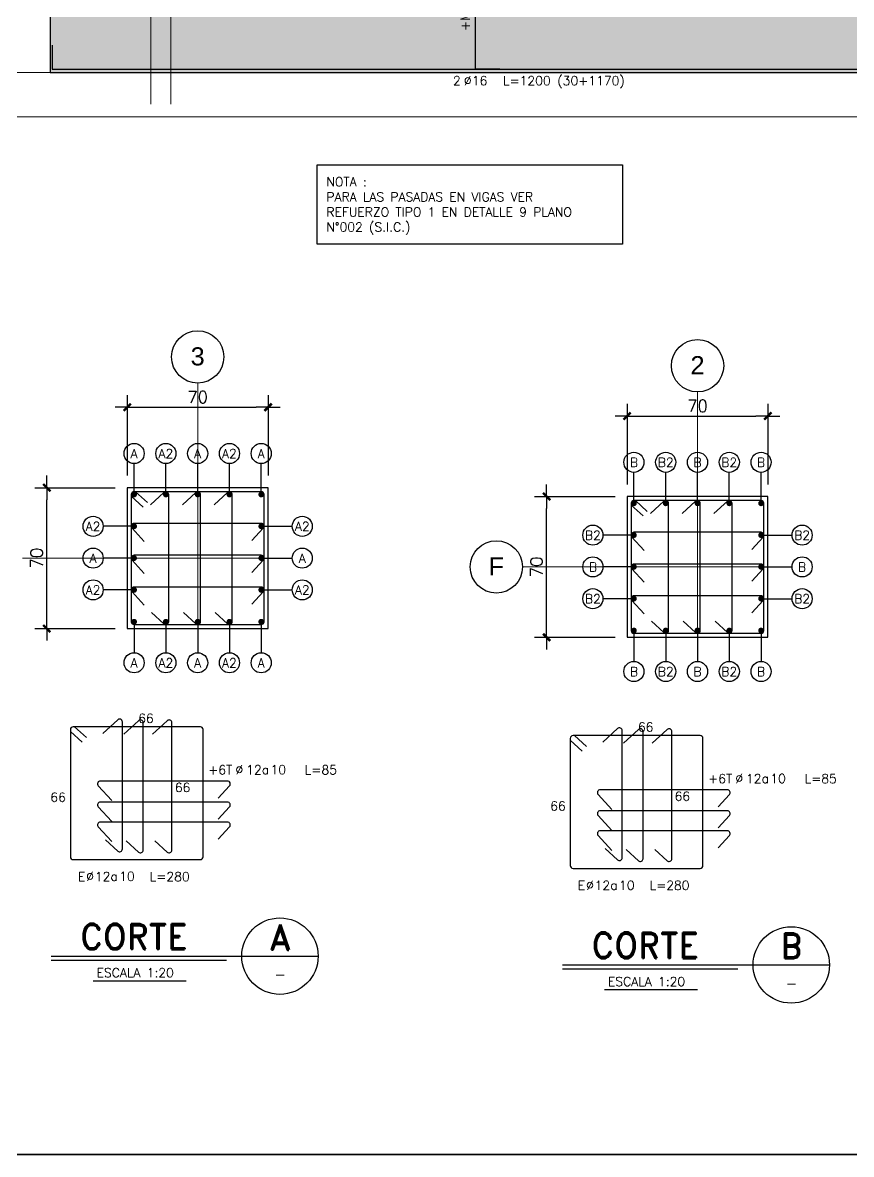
# Model space of a CAD drawing. Extents: x -58 to 5689, y 66 to 4123.
# Drawn here: x 751 to 1781, y 68 to 1474 of the extents above; entities that cross this region are included whole.
import ezdxf
from ezdxf.enums import TextEntityAlignment as Align
from ezdxf.xclip import XClip

# ---------------------------------------------------------------- set-up
doc = ezdxf.new("R2010")
doc.units = 0
doc.header["$LTSCALE"] = 30
doc.header["$MEASUREMENT"] = 0
doc.header["$XCLIPFRAME"] = 0
doc.linetypes.add("EJEF-F'$0$RLE-PROYECCION", pattern=[0.71438, 0.47625, -0.23813])
doc.layers.get('0').update_dxf_attribs({"linetype": 'CONTINUOUS'})
for name, color, linetype in [("EJEF-F'$0$FE", 7, 'CONTINUOUS'), ("EJEF-F'$0$RL-CORTES", 5, 'CONTINUOUS'), ("EJEF-F'$0$RLA-CORTES", 5, 'CONTINUOUS'), ("EJEF-F'$0$RLA-FE", 7, 'CONTINUOUS'), ("EJEF-F'$0$RLA-TEXTOS-FE", 9, 'CONTINUOUS'), ('RLA-FORMATO', 7, 'CONTINUOUS')]:
    doc.layers.add(name, color=color, linetype=linetype)
doc.layers.add("EJEF-F'$0$RLA-ACHURADO", color=30, linetype="EJEF-F'$0$RLE-PROYECCION", lineweight=15, transparency=0.7)
for name, color, linetype, lineweight in [("EJEF-F'$0$RLA-CONTORNO", 30, 'CONTINUOUS', 25), ("EJEF-F'$0$RLA-EJE", 3, 'CONTINUOUS', 25), ("EJEF-F'$0$RLA-EJES", 1, 'CONTINUOUS', 9), ("EJEF-F'$0$RLA-NIVEL-1", 1, 'CONTINUOUS', 9)]:
    doc.layers.add(name, color=color, linetype=linetype, lineweight=lineweight)
doc.styles.add("EJEF-F'$0$Arial_1", font='arial.ttf', dxfattribs={"height": 22.5})
doc.styles.add("EJEF-F'$0$RomanS", font='romans.shx', dxfattribs={"height": 11.25})
doc.styles.add("EJEF-F'$0$SIETE50", font='ROMAND.SHX', dxfattribs={"height": 31.5})
doc.dimstyles.new("EJEF-F'$0$ING20", dxfattribs={"dimscale": 50, "dimtxt": 0.27, "dimasz": 0.3, "dimexe": 0.2, "dimexo": 1, "dimgap": 0.1, "dimtad": 1, "dimlfac": 0.4, "dimzin": 12, "dimdsep": 46, "dimtxsty": "EJEF-F'$0$RomanS", "dimblk1": "EJEF-F'$0$TICK1", "dimblk2": "EJEF-F'$0$TICK1", "dimsah": 1, "dimcen": 0.09, "dimse1": 1, "dimse2": 1, "dimclrd": 2, "dimclre": 4, "dimclrt": 3, "dimadec": 0, "dimazin": 0, "dimtfac": 1, "dimtix": 1, "dimtmove": 2, "dimatfit": 3, "dimldrblk": "EJEF-F'$0$TICK1", "dimfxl": 1, "dimtolj": 1, "dimtzin": 12, "dimarcsym": 0})

# ---------------------------------------------------------------- blocks, each defined once
blk = doc.blocks.new("EJEF-F'$0$TICK1")
at = {"color": 2}
for points in [[(0, 0), (-1, 0)], [(0, 0), (1, 0)]]:
    blk.add_lwpolyline(points, dxfattribs=at)
at = {"color": 2, "const_width": 0.2}
blk.add_lwpolyline([(-0.3, -0.3), (0.3, 0.3)], dxfattribs=at)
blk = doc.blocks.new('*D55')
at = {"layer": "EJEF-F'$0$RLA-CORTES", "color": 2, "lineweight": -2, "transparency": 16777216}
blk.add_line((-100, 15), (-100, 160), dxfattribs=at)
at = {"layer": "EJEF-F'$0$RLA-CORTES", "color": 2, "lineweight": -2, "transparency": 16777216, "xscale": 15, "yscale": 15, "zscale": 15}
for p, rotation in [((-100, 175), 90), ((-100, 0), 270)]:
    blk.add_blockref("EJEF-F'$0$TICK1", p, dxfattribs=dict(at, rotation=rotation))
at = {"layer": "EJEF-F'$0$RLA-CORTES", "color": 3, "transparency": 16777216, "insert": (-112.6, 87.5), "char_height": 15, "attachment_point": 5, "rotation": 90, "style": "EJEF-F'$0$RomanS"}
blk.add_mtext('\\A1;70', dxfattribs=at)
blk = doc.blocks.new('*D56')
at = {"layer": "EJEF-F'$0$RLA-CORTES", "color": 2, "lineweight": -2, "transparency": 16777216}
blk.add_line((15, 275), (160, 275), dxfattribs=at)
at = {"layer": "EJEF-F'$0$RLA-CORTES", "color": 2, "lineweight": -2, "transparency": 16777216, "xscale": 15, "yscale": 15, "zscale": 15, "rotation": 180}
blk.add_blockref("EJEF-F'$0$TICK1", (0, 275), dxfattribs=at)
at = {"layer": "EJEF-F'$0$RLA-CORTES", "color": 2, "lineweight": -2, "transparency": 16777216, "xscale": 15, "yscale": 15, "zscale": 15}
blk.add_blockref("EJEF-F'$0$TICK1", (175, 275), dxfattribs=at)
at = {"layer": "EJEF-F'$0$RLA-CORTES", "color": 3, "transparency": 16777216, "insert": (87.5, 287.6), "char_height": 15, "attachment_point": 5, "style": "EJEF-F'$0$RomanS"}
blk.add_mtext('\\A1;70', dxfattribs=at)
blk = doc.blocks.new("EJEF-F'$0$TITULO_CORTE")
at = {"layer": "EJEF-F'$0$RLA-CORTES", "color": 6}
for p, q in [((-45.8, -250), (286.2, -250)), ((-45.8, -255), (172.2, -255))]:
    blk.add_line(p, q, dxfattribs=at)
at = {"layer": "EJEF-F'$0$RLA-CORTES", "color": 3}
blk.add_line((6.6, -280.5), (122.1, -280.5), dxfattribs=at)
blk.add_circle((238.7, -250), 47.5, dxfattribs=at)
at = {"layer": "EJEF-F'$0$RLA-CORTES", "color": 6, "style": "EJEF-F'$0$SIETE50"}
blk.add_text('CORTE', height=31.5, dxfattribs=at).set_placement((-9.6, -241.4))
at = {"layer": "EJEF-F'$0$RLA-CORTES", "color": 6, "style": "EJEF-F'$0$SIETE50", "flags": 12}
blk.add_attdef('CORTE', text='', height=31.5, dxfattribs=at).set_placement((238.8, -226.4), align=Align.MIDDLE_CENTER)
at = {"layer": "EJEF-F'$0$RLA-CORTES", "color": 3, "style": "EJEF-F'$0$RomanS", "flags": 12}
blk.add_attdef('ESCALA', (10.9, -276.3), '', height=11.2, dxfattribs=at)
blk.add_attdef('PLANO', text='', height=13, dxfattribs=at).set_placement((238.9, -272.8), align=Align.MIDDLE)
blk = doc.blocks.new('*U58')
at = {"color": 2}
for p, q in [((10.3, 170), (25.1, 156.5)), ((5, 164.3), (19.8, 150.8))]:
    blk.add_line(p, q, dxfattribs=at)
at = {"layer": "EJEF-F'$0$RLA-CORTES", "color": 2}
for p, q in [((166.5, 170), (8.5, 170)), ((5, 166.5), (5, 8.5)), ((170, 8.5), (170, 166.5)), ((8.5, 5), (166.5, 5))]:
    blk.add_line(p, q, dxfattribs=at)
for centre, start, end in [((8.5, 166.5), 90, 180), ((166.5, 166.5), 0, 90), ((8.5, 8.5), 180, 270), ((166.5, 8.5), 270, 0)]:
    blk.add_arc(centre, 3.5, start, end, dxfattribs=at)
blk = doc.blocks.new('*U59')
at = {"layer": "EJEF-F'$0$RL-CORTES", "color": 1}
blk.add_lwpolyline([(0, 0), (0, 19.2), (0, 38.5)], dxfattribs=at)
at = {"layer": "EJEF-F'$0$RL-CORTES", "color": 2, "const_width": 3.5}
blk.add_lwpolyline([(-1.8, 0, 1), (1.8, 0, 1)], format="xyb", close=True, dxfattribs=at)
at = {"layer": "EJEF-F'$0$RL-CORTES", "color": 2}
blk.add_circle((0, 51), 12.5, dxfattribs=at)
at = {"layer": "EJEF-F'$0$RL-CORTES", "color": 9, "style": "EJEF-F'$0$RomanS", "flags": 12}
blk.add_attdef('LIN_FE', text='', height=11.2, rotation=180, dxfattribs=at).set_placement((0, 56.8), align=Align.CENTER)
blk = doc.blocks.new("EJEF-F'$0$L")
at = {"layer": "EJEF-F'$0$RL-CORTES", "color": 1}
blk.add_lwpolyline([(0, 0), (0, 19.2), (0, 38.5)], dxfattribs=at)
at = {"layer": "EJEF-F'$0$RL-CORTES", "color": 2, "const_width": 3.5}
blk.add_lwpolyline([(-1.8, 0, 1), (1.8, 0, 1)], format="xyb", close=True, dxfattribs=at)
at = {"layer": "EJEF-F'$0$RL-CORTES", "color": 2}
blk.add_circle((0, 51), 12.5, dxfattribs=at)
at = {"layer": "EJEF-F'$0$RL-CORTES", "color": 9, "style": "EJEF-F'$0$RomanS", "flags": 12}
blk.add_attdef('LIN_FE', text='', height=11.2, dxfattribs=at).set_placement((0, 45.2), align=Align.CENTER)
blk = doc.blocks.new('*U60')
at = {"layer": "EJEF-F'$0$RL-CORTES", "color": 1}
blk.add_lwpolyline([(0, 0), (0, 19.2), (0, 38.5)], dxfattribs=at)
at = {"layer": "EJEF-F'$0$RL-CORTES", "color": 2, "const_width": 3.5}
blk.add_lwpolyline([(-1.8, 0, 1), (1.8, 0, 1)], format="xyb", close=True, dxfattribs=at)
at = {"layer": "EJEF-F'$0$RL-CORTES", "color": 2}
blk.add_circle((0, 51), 12.5, dxfattribs=at)
at = {"layer": "EJEF-F'$0$RL-CORTES", "color": 9, "style": "EJEF-F'$0$RomanS", "flags": 12}
blk.add_attdef('LIN_FE', text='', height=11.2, rotation=90, dxfattribs=at).set_placement((5.8, 51), align=Align.CENTER)
blk = doc.blocks.new('*U61')
at = {"layer": "EJEF-F'$0$RL-CORTES", "color": 1}
blk.add_lwpolyline([(0, 0), (0, 19.2), (0, 38.5)], dxfattribs=at)
at = {"layer": "EJEF-F'$0$RL-CORTES", "color": 2, "const_width": 3.5}
blk.add_lwpolyline([(-1.8, 0, 1), (1.8, 0, 1)], format="xyb", close=True, dxfattribs=at)
at = {"layer": "EJEF-F'$0$RL-CORTES", "color": 2}
blk.add_circle((0, 51), 12.5, dxfattribs=at)
at = {"layer": "EJEF-F'$0$RL-CORTES", "color": 9, "style": "EJEF-F'$0$RomanS", "flags": 12}
blk.add_attdef('LIN_FE', text='', height=11.2, rotation=270, dxfattribs=at).set_placement((-5.8, 51), align=Align.CENTER)
blk = doc.blocks.new('*U63')
at = {"layer": "EJEF-F'$0$RLA-CORTES", "color": 2}
for p, q in [((-2.4, 160.6), (-19, 145.4)), ((3.5, 0), (3.5, 158)), ((-17.7, 11.5), (-2.4, -2.6))]:
    blk.add_line(p, q, dxfattribs=at)
for centre, start, end in [((0, 158), 0, 132.4703), ((0, 0), 227.5297, 0)]:
    blk.add_arc(centre, 3.5, start, end, dxfattribs=at)
blk = doc.blocks.new('*U65')
at = {"layer": "EJEF-F'$0$RLA-CORTES", "color": 2}
for p, q in [((0, 3.5), (-158, 3.5)), ((-160.6, -2.4), (-145.4, -19)), ((-11.5, -17.7), (2.6, -2.4))]:
    blk.add_line(p, q, dxfattribs=at)
for centre, start, end in [((-158, 0), 90, 222.4703), ((0, 0), 317.5297, 90)]:
    blk.add_arc(centre, 3.5, start, end, dxfattribs=at)
blk = doc.blocks.new('*U57')
for p, q in [((5, 29.3), (19.8, 15.8)), ((10.3, 35), (25.1, 21.5))]:
    blk.add_line(p, q)
at = {"layer": "EJEF-F'$0$RLA-CORTES", "color": 0}
for p, q in [((5, 31.5), (5, -126.5)), ((166.5, 35), (8.5, 35)), ((170, -126.5), (170, 31.5)), ((8.5, -130), (166.5, -130))]:
    blk.add_line(p, q, dxfattribs=at)
for centre, start, end in [((8.5, 31.5), 90, 180), ((166.5, 31.5), 0, 90), ((8.5, -126.5), 180, 270), ((166.5, -126.5), 270, 0)]:
    blk.add_arc(centre, 3.5, start, end, dxfattribs=at)
at = {"layer": "EJEF-F'$0$RLA-FE", "color": 3, "style": "EJEF-F'$0$RomanS"}
for tag, flags, p in [('PARCIAL1', 8, (98.8, 40)), ('DIAM', 12, (45, -156.8))]:
    blk.add_attdef(tag, text='', height=11.2, dxfattribs=dict(at, flags=flags)).set_placement(p, align=Align.CENTER)
at = {"layer": "EJEF-F'$0$RLA-FE", "color": 3, "style": "EJEF-F'$0$RomanS", "flags": 8}
for tag, p in [('PARCIAL2', (-0.6, -58.1)), ('ESTRIBO', (23.5, -156.8))]:
    blk.add_attdef(tag, text='', height=11.2, dxfattribs=at).set_placement(p, align=Align.RIGHT)
at = {"layer": "EJEF-F'$0$RLA-FE", "color": 3, "style": "EJEF-F'$0$RomanS"}
for tag, p, flags in [('PHI', (24.7, -156.5), 12), ('A', (54.8, -156.5), 12), ('ESP', (65.7, -156.5), 12), ('TEXTO_FE1', (103.6, -156.8), 8), ('TIPO', (99.4, -210.2), 13), ('CORTE', (85.6, -229.2), 13), ('NUM', (93.5, -248.9), 13)]:
    blk.add_attdef(tag, p, '', height=11.2, dxfattribs=dict(at, flags=flags))
blk = doc.blocks.new('*U62')
at = {"layer": "EJEF-F'$0$RLA-CORTES", "color": 0}
for p, q in [((-2.4, 25.2), (-20.8, 8.3)), ((3.5, -135.4), (3.5, 22.6)), ((-17.7, -123.9), (-2.4, -138))]:
    blk.add_line(p, q, dxfattribs=at)
for centre, start, end in [((0, 22.6), 0, 132.4703), ((0, -135.4), 227.5297, 0)]:
    blk.add_arc(centre, 3.5, start, end, dxfattribs=at)
at = {"layer": "EJEF-F'$0$RLA-CORTES", "color": 3, "style": "EJEF-F'$0$RomanS", "flags": 12}
blk.add_attdef('ALT', text='', height=11.2, dxfattribs=at).set_placement((226.2, -215), align=Align.CENTER)
at = {"layer": "EJEF-F'$0$RLA-FE", "color": 3, "style": "EJEF-F'$0$RomanS", "flags": 8}
blk.add_attdef('TRABA', text='', height=11.2, dxfattribs=at).set_placement((78.5, -41.5), align=Align.RIGHT)
at = {"layer": "EJEF-F'$0$RLA-FE", "color": 3, "style": "EJEF-F'$0$RomanS"}
for tag, p, flags in [('PHI', (82.4, -41.3), 12), ('A', (115.1, -41.3), 12), ('ESP', (126, -41.3), 12), ('TEXTO_FE1', (168.6, -41.5), 8), ('PARCIAL1', (7, -63.4), 8), ('TIPO', (209.9, -160.3), 13), ('CORTE', (196, -179.2), 13), ('NUM', (205.3, -198), 13)]:
    blk.add_attdef(tag, p, '', height=11.2, dxfattribs=dict(at, flags=flags))
at = {"layer": "EJEF-F'$0$RLA-FE", "color": 3, "style": "EJEF-F'$0$RomanS", "flags": 12}
blk.add_attdef('DIAM', text='', height=11.2, dxfattribs=at).set_placement((105.3, -41.5), align=Align.CENTER)
blk = doc.blocks.new('*U64')
at = {"layer": "EJEF-F'$0$RLA-CORTES", "color": 0}
for p, q in [((79, -52.9), (-79, -52.9)), ((-81.6, -58.8), (-64.7, -77.2)), ((67.5, -74.1), (81.6, -58.8))]:
    blk.add_line(p, q, dxfattribs=at)
for centre, start, end in [((-79, -56.4), 90, 222.4703), ((79, -56.4), 317.5297, 90)]:
    blk.add_arc(centre, 3.5, start, end, dxfattribs=at)
at = {"layer": "EJEF-F'$0$RLA-CORTES", "color": 3, "style": "EJEF-F'$0$RomanS", "flags": 12}
blk.add_attdef('ALT', text='', height=11.2, dxfattribs=at).set_placement((226.2, -215), align=Align.CENTER)
at = {"layer": "EJEF-F'$0$RLA-FE", "color": 3, "style": "EJEF-F'$0$RomanS", "flags": 13}
for tag, p in [('TIPO', (209.9, -160.3)), ('CORTE', (196, -179.2)), ('NUM', (205.3, -198))]:
    blk.add_attdef(tag, p, '', height=11.2, dxfattribs=at)
blk = doc.blocks.new('*U93')
at = {"layer": "EJEF-F'$0$RLA-CORTES", "color": 0}
for p, q in [((-2.4, 25.2), (-20.8, 8.3)), ((3.5, -135.4), (3.5, 22.6)), ((-17.7, -123.9), (-2.4, -138))]:
    blk.add_line(p, q, dxfattribs=at)
for centre, start, end in [((0, 22.6), 0, 132.4703), ((0, -135.4), 227.5297, 0)]:
    blk.add_arc(centre, 3.5, start, end, dxfattribs=at)
at = {"layer": "EJEF-F'$0$RLA-CORTES", "color": 3, "style": "EJEF-F'$0$RomanS", "flags": 12}
blk.add_attdef('ALT', text='', height=11.2, dxfattribs=at).set_placement((226.2, -215), align=Align.CENTER)
at = {"layer": "EJEF-F'$0$RLA-FE", "color": 3, "style": "EJEF-F'$0$RomanS", "flags": 13}
for tag, p in [('TIPO', (209.9, -160.3)), ('CORTE', (196, -179.2)), ('NUM', (205.3, -198))]:
    blk.add_attdef(tag, p, '', height=11.2, dxfattribs=at)
blk = doc.blocks.new("EJEF-F'$0$FLECHA")
at = {"color": 2}
blk.add_lwpolyline([(0, 0, 0, 5, 0), (19.2, 0, 5, 5, 0)], format="xyseb", dxfattribs=at)
blk = doc.blocks.new('*U132')
at = {"layer": "EJEF-F'$0$RLA-FE"}
h = blk.add_hatch(color=256, dxfattribs=at)
edge = h.paths.add_edge_path()
edge.add_arc((119.2, 0), 3, 0, 360)
at = {"layer": "EJEF-F'$0$RLA-FE", "color": 1}
blk.add_line((119.2, -311.2), (119.2, 343.8), dxfattribs=at)
at = {"layer": "EJEF-F'$0$RLA-FE"}
for p, q in [((0, -30), (0, 0)), ((0, 0), (168.2, 0)), ((168.2, 0), (218.2, 0)), ((218.2, 0), (250, 0)), ((250, 0), (250, 0))]:
    blk.add_line(p, q, dxfattribs=at)
blk.add_circle((119.2, 0), 3, dxfattribs=at)
at = {"layer": "EJEF-F'$0$FE", "color": 1, "rotation": 270}
blk.add_blockref("EJEF-F'$0$FLECHA", (119.2, 343.8), dxfattribs=at)
at = {"layer": "EJEF-F'$0$FE", "color": 1, "xscale": -1, "rotation": 270}
blk.add_blockref("EJEF-F'$0$FLECHA", (119.2, -311.2), dxfattribs=at)
at = {"layer": "EJEF-F'$0$RLA-FE", "color": 3, "style": "EJEF-F'$0$RomanS"}
for tag, flags, p in [('TEXTO_FE2', 8, (142.1, 26.5)), ('+SUPLE', 12, (90, 7.3))]:
    blk.add_attdef(tag, text='', height=11.2, dxfattribs=dict(at, flags=flags)).set_placement(p, align=Align.RIGHT)
for tag, p, flags in [('LADO', (154.8, 26.5), 8), ('PHI', (94.1, 7.5), 14), ('A', (124.7, 7.3), 12), ('ESP', (135.6, 7.3), 12), ('MINUS', (160.7, 7.3), 13), ('TEXTO_FE1', (166.8, 7.3), 8), ('MARK', (174, 7.3), 13), ('TIPO', (104.6, -50.7), 13), ('NVECES', (90.7, -69.6), 13), ('NUMFE', (94.6, -89.4), 13), ('CAPA', (102.8, -108.5), 13), ('DESPLAZA', (259, -126.5), 13), ('ESPACIO', (265, -144.9), 13), ('CANT', (278.9, -163.7), 13), ('REC', (283.3, -184.4), 9)]:
    blk.add_attdef(tag, p, '', height=11.2, dxfattribs=dict(at, flags=flags))
at = {"layer": "EJEF-F'$0$RLA-FE", "color": 3, "style": "EJEF-F'$0$RomanS", "flags": 12}
blk.add_attdef('DIAM', text='', height=11.2, dxfattribs=at).set_placement((114.9, 7.3), align=Align.CENTER)
blk = doc.blocks.new('*U133')
at = {"layer": "EJEF-F'$0$RLA-FE"}
h = blk.add_hatch(color=256, dxfattribs=at)
edge = h.paths.add_edge_path()
edge.add_arc((119.2, 0), 3, 0, 360)
at = {"layer": "EJEF-F'$0$RLA-FE", "color": 1}
blk.add_line((119.2, -399.9), (119.2, 420.1), dxfattribs=at)
at = {"layer": "EJEF-F'$0$RLA-FE"}
for p, q in [((0, -30), (0, 0)), ((0, 0), (168.2, 0)), ((168.2, 0), (218.2, 0)), ((218.2, 0), (250, 0)), ((250, 0), (250, 0))]:
    blk.add_line(p, q, dxfattribs=at)
blk.add_circle((119.2, 0), 3, dxfattribs=at)
at = {"layer": "EJEF-F'$0$FE", "color": 1, "rotation": 270}
blk.add_blockref("EJEF-F'$0$FLECHA", (119.2, 420.1), dxfattribs=at)
at = {"layer": "EJEF-F'$0$FE", "color": 1, "xscale": -1, "rotation": 270}
blk.add_blockref("EJEF-F'$0$FLECHA", (119.2, -399.9), dxfattribs=at)
at = {"layer": "EJEF-F'$0$RLA-FE", "color": 3, "style": "EJEF-F'$0$RomanS"}
for tag, flags, p in [('TEXTO_FE2', 8, (142.1, 26.5)), ('+SUPLE', 12, (90, 7.3))]:
    blk.add_attdef(tag, text='', height=11.2, dxfattribs=dict(at, flags=flags)).set_placement(p, align=Align.RIGHT)
for tag, p, flags in [('LADO', (154.8, 26.5), 8), ('PHI', (94.1, 7.5), 14), ('A', (124.7, 7.3), 12), ('ESP', (135.6, 7.3), 12), ('MINUS', (160.7, 7.3), 13), ('TEXTO_FE1', (166.8, 7.3), 8), ('MARK', (174, 7.3), 13), ('TIPO', (104.6, -50.7), 13), ('NVECES', (90.7, -69.6), 13), ('NUMFE', (94.6, -89.4), 13), ('CAPA', (102.8, -108.5), 13), ('DESPLAZA', (259, -126.5), 13), ('ESPACIO', (265, -144.9), 13), ('CANT', (278.9, -163.7), 13), ('REC', (283.3, -184.4), 9)]:
    blk.add_attdef(tag, p, '', height=11.2, dxfattribs=dict(at, flags=flags))
at = {"layer": "EJEF-F'$0$RLA-FE", "color": 3, "style": "EJEF-F'$0$RomanS", "flags": 12}
blk.add_attdef('DIAM', text='', height=11.2, dxfattribs=at).set_placement((114.9, 7.3), align=Align.CENTER)
blk = doc.blocks.new("EJEF-F'$0$Grid - RLE-EJE-192293-EJE F-F_")
at = {"layer": "EJEF-F'$0$RLA-EJE"}
blk.add_circle((369.8, 1495.5), 32.5, dxfattribs=at)
blk = doc.blocks.new('*U198')
at = {"layer": "EJEF-F'$0$RLA-FE"}
for p, q in [((0, 30), (0, 0)), ((0, 0), (1088.2, 0)), ((1088.2, 0), (1138.2, 0)), ((1138.2, 0), (1170, 0)), ((1170, 0), (1170, 0))]:
    blk.add_line(p, q, dxfattribs=at)
at = {"layer": "EJEF-F'$0$RLA-FE", "color": 3, "style": "EJEF-F'$0$RomanS", "flags": 8}
for tag, p in [('F=', (493.4, -19.9)), ('NUM', (507.8, -19.9))]:
    blk.add_attdef(tag, text='', height=11.2, dxfattribs=at).set_placement(p, align=Align.RIGHT)
at = {"layer": "EJEF-F'$0$RLA-FE", "color": 3, "style": "EJEF-F'$0$RomanS"}
for tag, p, flags in [('PHI', (511.7, -19.7), 12), ('DIAM', (521.6, -19.9), 12), ('MINUS', (543.6, -19.9), 13), ('MARK', (557, -19.9), 13), ('TEXTO_FE1', (560.3, -19.9), 8), ('TEXTO_FE2', (627.8, -19.9), 8), ('TIPO', (583.8, -57.9), 13), ('NVECES', (569.9, -76.9), 13), ('NUMFE', (573.9, -96.6), 13), ('CAPA', (582.1, -115.7), 13), ('DESPLAZA', (277.2, -134.2), 13), ('ESPACIO', (283.2, -152.5), 13), ('CANT', (297.1, -171.3), 13)]:
    blk.add_attdef(tag, p, '', height=11.2, dxfattribs=dict(at, flags=flags))
blk = doc.blocks.new('*U54')
at = {"layer": "EJEF-F'$0$RLA-CORTES", "color": 1}
for p, q in [((0, 290), (0, 190)), ((175, 290), (175, 190)), ((-115, 175), (-15, 175)), ((-115, 0), (-15, 0))]:
    blk.add_line(p, q, dxfattribs=at)
at = {"layer": "EJEF-F'$0$RLA-CORTES"}
for p, q in [((175, 175), (0, 175)), ((0, 175), (0, 0)), ((175, 0), (175, 175)), ((0, 0), (175, 0))]:
    blk.add_line(p, q, dxfattribs=at)
dim = blk.add_linear_dim(base=(175, 275), p1=(0, 275), p2=(175, 275), dimstyle="EJEF-F'$0$ING20", dxfattribs=at)
dim.commit()
dim.dimension.update_dxf_attribs({"geometry": '*D56', "text_midpoint": (87.5, 287.569)})
dim = blk.add_linear_dim(base=(-100, 175), p1=(-100, 0), p2=(-100, 175), angle=90, dimstyle="EJEF-F'$0$ING20", dxfattribs=at)
dim.commit()
dim.dimension.update_dxf_attribs({"geometry": '*D55', "text_midpoint": (-112.569, 87.5)})
blk = doc.blocks.new("EJEF-F'")
at = {"layer": "EJEF-F'$0$RLA-ACHURADO"}
h = blk.add_hatch(dxfattribs=at)
h.set_pattern_fill('SAND - DENSE', color=256, style=0, pattern_type=2)
h.set_pattern_definition([(0, (66.859, -1983.472), (20.32, 5.08), [1.676, -13.564, 1.676, -13.564, -81.28]), (0, (66.859, -1983.472), (20.32, 5.08), [-30.48, 1.676, -28.804, 1.676, -13.564, -35.56]), (0, (66.859, -1983.472), (20.32, 5.08), [-76.2, 1.676, -8.484, 1.676, -23.724]), (120, (74.479, -1980.932), (-14.559409, 15.057636), [1.676, -13.564, 1.676, -13.564, -81.28]), (120, (74.479, -1980.932), (-14.559409, 15.057636), [-30.48, 1.676, -28.804, 1.676, -13.564, -35.56]), (120, (74.479, -1980.932), (-14.559409, 15.057636), [-76.2, 1.676, -8.484, 1.676, -23.724]), (240, (77.019, -1970.772), (-5.760591, -20.137636), [1.676, -13.564, 1.676, -13.564, -81.28]), (240, (77.019, -1970.772), (-5.760591, -20.137636), [-30.48, 1.676, -28.804, 1.676, -13.564, -35.56]), (240, (77.019, -1970.772), (-5.760591, -20.137636), [-76.2, 1.676, -8.484, 1.676, -23.724])])
h.paths.add_polyline_path([(-75.25, -957), (560.2, -957), (560.2, -857), (-1354.82, -857), (-1354.82, -957), (-481.41, -957)], flags=0)
at = {"layer": "EJEF-F'$0$RLA-CONTORNO"}
for p, q in [((-1354.82, -857), (-1354.82, -957)), ((-1354.82, -957), (560.2, -957))]:
    blk.add_line(p, q, dxfattribs=at)
at = {"layer": "EJEF-F'$0$RLA-EJES"}
for p, q in [((-1229.82, -996.18), (-1229.82, 1463)), ((-1204.82, -996.18), (-1204.82, 1445.74)), ((2536.66, -201.28), (2536.66, -524.91)), ((3157.86, -212.2), (3157.86, -535.84)), ((2319.16, -418.78), (2645.65, -418.78)), ((2940.36, -429.7), (3266.85, -429.7))]:
    blk.add_line(p, q, dxfattribs=at)
at = {"layer": "EJEF-F'$0$RLA-NIVEL-1"}
for p, q in [((-1326.9, -957), (-1971.72, -957)), ((1247.68, -1012), (-1965.98, -1012))]:
    blk.add_line(p, q, dxfattribs=at)
at = {"layer": "EJEF-F'$0$RLA-TEXTOS-FE"}
blk.add_lwpolyline([(-1022.97, -1071.85), (-643.34, -1071.85), (-643.34, -1170.31), (-1022.97, -1170.31)], close=True, dxfattribs=at)
at = {"layer": "EJEF-F'$0$RLA-CORTES"}
for name, p in [('*U58', (2449.16, -506.28)), ('*U58', (3070.36, -517.2)), ('*U54', (2449.16, -506.28)), ('*U54', (3070.36, -517.2))]:
    blk.add_blockref(name, p, dxfattribs=at)
ref = blk.add_blockref("EJEF-F'$0$TITULO_CORTE", (2400.23, -663.38), dxfattribs=at)
ref.add_attrib('ESCALA', 'ESCALA 1:20', (2411.11, -939.63), dxfattribs={"color": 3, "height": 11.25, "style": "EJEF-F'$0$RomanS"})
ref.add_attrib('CORTE', 'A', dxfattribs={"color": 6, "height": 31.5, "style": "EJEF-F'$0$SIETE50"}).set_placement((2639.03, -889.78), align=Align.MIDDLE_CENTER)
ref.add_attrib('PLANO', '-', dxfattribs={"color": 3, "height": 13, "style": "EJEF-F'$0$RomanS"}).set_placement((2639.1, -936.17), align=Align.MIDDLE)
ref = blk.add_blockref("EJEF-F'$0$TITULO_CORTE", (3035.71, -674.3), dxfattribs=at)
ref.add_attrib('ESCALA', 'ESCALA 1:20', (3046.59, -950.56), dxfattribs={"color": 3, "height": 11.25, "style": "EJEF-F'$0$RomanS"})
ref.add_attrib('CORTE', 'B', dxfattribs={"color": 6, "height": 31.5, "style": "EJEF-F'$0$SIETE50"}).set_placement((3274.5, -900.7), align=Align.MIDDLE_CENTER)
ref.add_attrib('PLANO', '-', dxfattribs={"color": 3, "height": 13, "style": "EJEF-F'$0$RomanS"}).set_placement((3274.57, -947.1), align=Align.MIDDLE)
at = {"layer": "EJEF-F'$0$RLA-EJE"}
for p in [(2166.9, -1664.28), (2788.1, -1675.2), (2538.1, -1925.2)]:
    blk.add_blockref("EJEF-F'$0$Grid - RLE-EJE-192293-EJE F-F_", p, dxfattribs=at)
at = {"layer": "EJEF-F'$0$RLA-FE"}
ref = blk.add_blockref("EJEF-F'$0$L", (2457.66, -339.78), dxfattribs=at)
ref.add_attrib('LIN_FE', 'A', dxfattribs={"layer": "EJEF-F'$0$RL-CORTES", "color": 9, "height": 11.25, "style": "EJEF-F'$0$RomanS"}).set_placement((2457.63, -294.53), align=Align.CENTER)
ref = blk.add_blockref("EJEF-F'$0$L", (2497.16, -339.78), dxfattribs=at)
ref.add_attrib('LIN_FE', 'A2', dxfattribs={"layer": "EJEF-F'$0$RL-CORTES", "color": 9, "height": 11.25, "style": "EJEF-F'$0$RomanS"}).set_placement((2497.13, -294.53), align=Align.CENTER)
ref = blk.add_blockref("EJEF-F'$0$L", (2536.66, -339.78), dxfattribs=at)
ref.add_attrib('LIN_FE', 'A', dxfattribs={"layer": "EJEF-F'$0$RL-CORTES", "color": 9, "height": 11.25, "style": "EJEF-F'$0$RomanS"}).set_placement((2536.63, -294.53), align=Align.CENTER)
ref = blk.add_blockref("EJEF-F'$0$L", (2576.16, -339.78), dxfattribs=at)
ref.add_attrib('LIN_FE', 'A2', dxfattribs={"layer": "EJEF-F'$0$RL-CORTES", "color": 9, "height": 11.25, "style": "EJEF-F'$0$RomanS"}).set_placement((2576.13, -294.53), align=Align.CENTER)
ref = blk.add_blockref("EJEF-F'$0$L", (2615.66, -339.78), dxfattribs=at)
ref.add_attrib('LIN_FE', 'A', dxfattribs={"layer": "EJEF-F'$0$RL-CORTES", "color": 9, "height": 11.25, "style": "EJEF-F'$0$RomanS"}).set_placement((2615.63, -294.53), align=Align.CENTER)
ref = blk.add_blockref("EJEF-F'$0$L", (3078.86, -350.7), dxfattribs=at)
ref.add_attrib('LIN_FE', 'B', dxfattribs={"layer": "EJEF-F'$0$RL-CORTES", "color": 9, "height": 11.25, "style": "EJEF-F'$0$RomanS"}).set_placement((3078.84, -305.46), align=Align.CENTER)
ref = blk.add_blockref("EJEF-F'$0$L", (3118.36, -350.7), dxfattribs=at)
ref.add_attrib('LIN_FE', 'B2', dxfattribs={"layer": "EJEF-F'$0$RL-CORTES", "color": 9, "height": 11.25, "style": "EJEF-F'$0$RomanS"}).set_placement((3118.34, -305.46), align=Align.CENTER)
ref = blk.add_blockref("EJEF-F'$0$L", (3157.86, -350.7), dxfattribs=at)
ref.add_attrib('LIN_FE', 'B', dxfattribs={"layer": "EJEF-F'$0$RL-CORTES", "color": 9, "height": 11.25, "style": "EJEF-F'$0$RomanS"}).set_placement((3157.84, -305.46), align=Align.CENTER)
ref = blk.add_blockref("EJEF-F'$0$L", (3197.36, -350.7), dxfattribs=at)
ref.add_attrib('LIN_FE', 'B2', dxfattribs={"layer": "EJEF-F'$0$RL-CORTES", "color": 9, "height": 11.25, "style": "EJEF-F'$0$RomanS"}).set_placement((3197.34, -305.46), align=Align.CENTER)
ref = blk.add_blockref("EJEF-F'$0$L", (3236.86, -350.7), dxfattribs=at)
ref.add_attrib('LIN_FE', 'B', dxfattribs={"layer": "EJEF-F'$0$RL-CORTES", "color": 9, "height": 11.25, "style": "EJEF-F'$0$RomanS"}).set_placement((3236.84, -305.46), align=Align.CENTER)
for name, p in [('*U65', (2615.66, -379.28)), ('*U65', (3236.86, -390.2)), ('*U65', (2615.66, -418.78)), ('*U65', (3236.86, -429.7)), ('*U65', (2615.66, -458.28)), ('*U65', (3236.86, -469.2)), ('*U63', (2497.16, -497.78)), ('*U63', (2536.66, -497.78)), ('*U63', (2576.16, -497.78)), ('*U63', (3118.36, -508.7)), ('*U63', (3157.86, -508.7)), ('*U63', (3197.36, -508.7)), ('*U93', (2439.66, -644.82)), ('*U93', (2465.56, -646)), ('*U64', (2494.71, -642.85)), ('*U64', (3115.92, -653.77)), ('*U64', (2494.71, -668.98)), ('*U93', (3060.86, -655.74)), ('*U93', (3086.76, -656.93)), ('*U64', (3115.92, -679.91)), ('*U64', (2494.71, -693.89)), ('*U64', (3115.92, -704.81))]:
    blk.add_blockref(name, p, dxfattribs=at)
ref = blk.add_blockref('*U62', (2501.22, -646), dxfattribs=at)
ref.add_attrib('DIAM', '12', dxfattribs={"color": 3, "height": 11.25, "style": "EJEF-F'$0$RomanS"}).set_placement((2606.56, -687.52), align=Align.CENTER)
ref.add_attrib('TRABA', '+6T', dxfattribs={"color": 3, "height": 11.25, "style": "EJEF-F'$0$RomanS"}).set_placement((2579.74, -687.52), align=Align.RIGHT)
ref.add_attrib('TEXTO_FE1', 'L=85', (2669.77, -687.52), dxfattribs={"color": 3, "height": 11.25, "style": "EJEF-F'$0$RomanS"})
ref.add_attrib('PHI', '%%C', (2583.64, -687.31), dxfattribs={"color": 3, "height": 11.25, "style": "EJEF-F'$0$RomanS"})
ref.add_attrib('A', 'a', (2616.35, -687.31), dxfattribs={"color": 3, "height": 11.25, "style": "EJEF-F'$0$RomanS"})
ref.add_attrib('ESP', '10', (2627.2, -687.31), dxfattribs={"color": 3, "height": 11.25, "style": "EJEF-F'$0$RomanS"})
ref.add_attrib('PARCIAL1', '66', (2508.24, -709.37), dxfattribs={"color": 3, "height": 11.25, "style": "EJEF-F'$0$RomanS"})
ref = blk.add_blockref('*U62', (3122.42, -656.93), dxfattribs=at)
ref.add_attrib('DIAM', '12', dxfattribs={"color": 3, "height": 11.25, "style": "EJEF-F'$0$RomanS"}).set_placement((3227.76, -698.45), align=Align.CENTER)
ref.add_attrib('TRABA', '+6T', dxfattribs={"color": 3, "height": 11.25, "style": "EJEF-F'$0$RomanS"}).set_placement((3200.95, -698.45), align=Align.RIGHT)
ref.add_attrib('TEXTO_FE1', 'L=85', (3290.98, -698.45), dxfattribs={"color": 3, "height": 11.25, "style": "EJEF-F'$0$RomanS"})
ref.add_attrib('PHI', '%%C', (3204.84, -698.24), dxfattribs={"color": 3, "height": 11.25, "style": "EJEF-F'$0$RomanS"})
ref.add_attrib('A', 'a', (3237.55, -698.24), dxfattribs={"color": 3, "height": 11.25, "style": "EJEF-F'$0$RomanS"})
ref.add_attrib('ESP', '10', (3248.41, -698.24), dxfattribs={"color": 3, "height": 11.25, "style": "EJEF-F'$0$RomanS"})
ref.add_attrib('PARCIAL1', '66', (3129.44, -720.3), dxfattribs={"color": 3, "height": 11.25, "style": "EJEF-F'$0$RomanS"})
ref = blk.add_blockref('*U57', (2373.48, -663.38), dxfattribs=at)
ref.add_attrib('DIAM', '12', dxfattribs={"color": 3, "height": 11.25, "style": "EJEF-F'$0$RomanS"}).set_placement((2418.5, -820.14), align=Align.CENTER)
ref.add_attrib('ESTRIBO', 'E', dxfattribs={"color": 3, "height": 11.25, "style": "EJEF-F'$0$RomanS"}).set_placement((2397.01, -820.14), align=Align.RIGHT)
ref.add_attrib('TEXTO_FE1', 'L=280', (2477.07, -820.14), dxfattribs={"color": 3, "height": 11.25, "style": "EJEF-F'$0$RomanS"})
ref.add_attrib('PHI', '%%C', (2398.2, -819.92), dxfattribs={"color": 3, "height": 11.25, "style": "EJEF-F'$0$RomanS"})
ref.add_attrib('A', 'a', (2428.29, -819.92), dxfattribs={"color": 3, "height": 11.25, "style": "EJEF-F'$0$RomanS"})
ref.add_attrib('ESP', '10', (2439.14, -819.92), dxfattribs={"color": 3, "height": 11.25, "style": "EJEF-F'$0$RomanS"})
ref.add_attrib('PARCIAL1', '66', dxfattribs={"color": 3, "height": 11.25, "style": "EJEF-F'$0$RomanS"}).set_placement((2472.31, -623.39), align=Align.CENTER)
ref.add_attrib('PARCIAL2', '66', dxfattribs={"color": 3, "height": 11.25, "style": "EJEF-F'$0$RomanS"}).set_placement((2372.87, -721.52), align=Align.RIGHT)
ref = blk.add_blockref('*U57', (2994.69, -674.3), dxfattribs=at)
ref.add_attrib('DIAM', '12', dxfattribs={"color": 3, "height": 11.25, "style": "EJEF-F'$0$RomanS"}).set_placement((3039.7, -831.06), align=Align.CENTER)
ref.add_attrib('ESTRIBO', 'E', dxfattribs={"color": 3, "height": 11.25, "style": "EJEF-F'$0$RomanS"}).set_placement((3018.21, -831.06), align=Align.RIGHT)
ref.add_attrib('TEXTO_FE1', 'L=280', (3098.28, -831.06), dxfattribs={"color": 3, "height": 11.25, "style": "EJEF-F'$0$RomanS"})
ref.add_attrib('PHI', '%%C', (3019.4, -830.85), dxfattribs={"color": 3, "height": 11.25, "style": "EJEF-F'$0$RomanS"})
ref.add_attrib('A', 'a', (3049.49, -830.85), dxfattribs={"color": 3, "height": 11.25, "style": "EJEF-F'$0$RomanS"})
ref.add_attrib('ESP', '10', (3060.35, -830.85), dxfattribs={"color": 3, "height": 11.25, "style": "EJEF-F'$0$RomanS"})
ref.add_attrib('PARCIAL1', '66', dxfattribs={"color": 3, "height": 11.25, "style": "EJEF-F'$0$RomanS"}).set_placement((3093.51, -634.32), align=Align.CENTER)
ref.add_attrib('PARCIAL2', '66', dxfattribs={"color": 3, "height": 11.25, "style": "EJEF-F'$0$RomanS"}).set_placement((2994.08, -732.44), align=Align.RIGHT)
ref = blk.add_blockref('*U61', (2457.66, -379.28), dxfattribs=dict(at, rotation=90))
ref.add_attrib('LIN_FE', 'A2', dxfattribs={"layer": "EJEF-F'$0$RL-CORTES", "color": 9, "height": 11.25, "style": "EJEF-F'$0$RomanS"}).set_placement((2406.63, -385.03), align=Align.CENTER)
ref = blk.add_blockref('*U61', (3078.86, -390.2), dxfattribs=dict(at, rotation=90))
ref.add_attrib('LIN_FE', 'B2', dxfattribs={"layer": "EJEF-F'$0$RL-CORTES", "color": 9, "height": 11.25, "style": "EJEF-F'$0$RomanS"}).set_placement((3027.84, -395.96), align=Align.CENTER)
ref = blk.add_blockref('*U61', (2457.66, -418.78), dxfattribs=dict(at, rotation=90))
ref.add_attrib('LIN_FE', 'A', dxfattribs={"layer": "EJEF-F'$0$RL-CORTES", "color": 9, "height": 11.25, "style": "EJEF-F'$0$RomanS"}).set_placement((2406.63, -424.53), align=Align.CENTER)
ref = blk.add_blockref('*U61', (3078.86, -429.7), dxfattribs=dict(at, rotation=90))
ref.add_attrib('LIN_FE', 'B', dxfattribs={"layer": "EJEF-F'$0$RL-CORTES", "color": 9, "height": 11.25, "style": "EJEF-F'$0$RomanS"}).set_placement((3027.84, -435.46), align=Align.CENTER)
ref = blk.add_blockref('*U61', (2457.66, -458.28), dxfattribs=dict(at, rotation=90))
ref.add_attrib('LIN_FE', 'A2', dxfattribs={"layer": "EJEF-F'$0$RL-CORTES", "color": 9, "height": 11.25, "style": "EJEF-F'$0$RomanS"}).set_placement((2406.63, -464.03), align=Align.CENTER)
ref = blk.add_blockref('*U61', (3078.86, -469.2), dxfattribs=dict(at, rotation=90))
ref.add_attrib('LIN_FE', 'B2', dxfattribs={"layer": "EJEF-F'$0$RL-CORTES", "color": 9, "height": 11.25, "style": "EJEF-F'$0$RomanS"}).set_placement((3027.84, -474.96), align=Align.CENTER)
ref = blk.add_blockref('*U60', (2615.66, -379.28), dxfattribs=dict(at, rotation=270))
ref.add_attrib('LIN_FE', 'A2', dxfattribs={"layer": "EJEF-F'$0$RL-CORTES", "color": 9, "height": 11.25, "style": "EJEF-F'$0$RomanS"}).set_placement((2666.63, -385.03), align=Align.CENTER)
ref = blk.add_blockref('*U60', (3236.86, -390.2), dxfattribs=dict(at, rotation=270))
ref.add_attrib('LIN_FE', 'B2', dxfattribs={"layer": "EJEF-F'$0$RL-CORTES", "color": 9, "height": 11.25, "style": "EJEF-F'$0$RomanS"}).set_placement((3287.84, -395.96), align=Align.CENTER)
ref = blk.add_blockref('*U60', (2615.66, -418.78), dxfattribs=dict(at, rotation=270))
ref.add_attrib('LIN_FE', 'A', dxfattribs={"layer": "EJEF-F'$0$RL-CORTES", "color": 9, "height": 11.25, "style": "EJEF-F'$0$RomanS"}).set_placement((2666.63, -424.53), align=Align.CENTER)
ref = blk.add_blockref('*U60', (3236.86, -429.7), dxfattribs=dict(at, rotation=270))
ref.add_attrib('LIN_FE', 'B', dxfattribs={"layer": "EJEF-F'$0$RL-CORTES", "color": 9, "height": 11.25, "style": "EJEF-F'$0$RomanS"}).set_placement((3287.84, -435.46), align=Align.CENTER)
ref = blk.add_blockref('*U60', (2615.66, -458.28), dxfattribs=dict(at, rotation=270))
ref.add_attrib('LIN_FE', 'A2', dxfattribs={"layer": "EJEF-F'$0$RL-CORTES", "color": 9, "height": 11.25, "style": "EJEF-F'$0$RomanS"}).set_placement((2666.63, -464.03), align=Align.CENTER)
ref = blk.add_blockref('*U60', (3236.86, -469.2), dxfattribs=dict(at, rotation=270))
ref.add_attrib('LIN_FE', 'B2', dxfattribs={"layer": "EJEF-F'$0$RL-CORTES", "color": 9, "height": 11.25, "style": "EJEF-F'$0$RomanS"}).set_placement((3287.84, -474.96), align=Align.CENTER)
ref = blk.add_blockref('*U59', (2457.66, -497.78), dxfattribs=dict(at, rotation=180))
ref.add_attrib('LIN_FE', 'A', dxfattribs={"layer": "EJEF-F'$0$RL-CORTES", "color": 9, "height": 11.25, "style": "EJEF-F'$0$RomanS"}).set_placement((2457.63, -554.53), align=Align.CENTER)
ref = blk.add_blockref('*U59', (2497.16, -497.78), dxfattribs=dict(at, rotation=180))
ref.add_attrib('LIN_FE', 'A2', dxfattribs={"layer": "EJEF-F'$0$RL-CORTES", "color": 9, "height": 11.25, "style": "EJEF-F'$0$RomanS"}).set_placement((2497.13, -554.53), align=Align.CENTER)
ref = blk.add_blockref('*U59', (2536.66, -497.78), dxfattribs=dict(at, rotation=180))
ref.add_attrib('LIN_FE', 'A', dxfattribs={"layer": "EJEF-F'$0$RL-CORTES", "color": 9, "height": 11.25, "style": "EJEF-F'$0$RomanS"}).set_placement((2536.63, -554.53), align=Align.CENTER)
ref = blk.add_blockref('*U59', (2576.16, -497.78), dxfattribs=dict(at, rotation=180))
ref.add_attrib('LIN_FE', 'A2', dxfattribs={"layer": "EJEF-F'$0$RL-CORTES", "color": 9, "height": 11.25, "style": "EJEF-F'$0$RomanS"}).set_placement((2576.13, -554.53), align=Align.CENTER)
ref = blk.add_blockref('*U59', (2615.66, -497.78), dxfattribs=dict(at, rotation=180))
ref.add_attrib('LIN_FE', 'A', dxfattribs={"layer": "EJEF-F'$0$RL-CORTES", "color": 9, "height": 11.25, "style": "EJEF-F'$0$RomanS"}).set_placement((2615.63, -554.53), align=Align.CENTER)
ref = blk.add_blockref('*U59', (3078.86, -508.7), dxfattribs=dict(at, rotation=180))
ref.add_attrib('LIN_FE', 'B', dxfattribs={"layer": "EJEF-F'$0$RL-CORTES", "color": 9, "height": 11.25, "style": "EJEF-F'$0$RomanS"}).set_placement((3078.84, -565.46), align=Align.CENTER)
ref = blk.add_blockref('*U59', (3118.36, -508.7), dxfattribs=dict(at, rotation=180))
ref.add_attrib('LIN_FE', 'B2', dxfattribs={"layer": "EJEF-F'$0$RL-CORTES", "color": 9, "height": 11.25, "style": "EJEF-F'$0$RomanS"}).set_placement((3118.34, -565.46), align=Align.CENTER)
ref = blk.add_blockref('*U59', (3157.86, -508.7), dxfattribs=dict(at, rotation=180))
ref.add_attrib('LIN_FE', 'B', dxfattribs={"layer": "EJEF-F'$0$RL-CORTES", "color": 9, "height": 11.25, "style": "EJEF-F'$0$RomanS"}).set_placement((3157.84, -565.46), align=Align.CENTER)
ref = blk.add_blockref('*U59', (3197.36, -508.7), dxfattribs=dict(at, rotation=180))
ref.add_attrib('LIN_FE', 'B2', dxfattribs={"layer": "EJEF-F'$0$RL-CORTES", "color": 9, "height": 11.25, "style": "EJEF-F'$0$RomanS"}).set_placement((3197.34, -565.46), align=Align.CENTER)
ref = blk.add_blockref('*U59', (3236.86, -508.7), dxfattribs=dict(at, rotation=180))
ref.add_attrib('LIN_FE', 'B', dxfattribs={"layer": "EJEF-F'$0$RL-CORTES", "color": 9, "height": 11.25, "style": "EJEF-F'$0$RomanS"}).set_placement((3236.84, -565.46), align=Align.CENTER)
ref = blk.add_blockref('*U132', (-826.04, -953), dxfattribs=dict(at, rotation=90))
ref.add_attrib('DIAM', '16', dxfattribs={"color": 3, "height": 11.25, "rotation": 90, "style": "EJEF-F'$0$RomanS"}).set_placement((-833.37, -838.12), align=Align.CENTER)
ref.add_attrib('LADO', '(LADO TIERRA)', (-852.57, -798.25), dxfattribs={"color": 3, "height": 11.25, "rotation": 90, "style": "EJEF-F'$0$RomanS"})
ref.add_attrib('TEXTO_FE1', 'L=280', (-833.37, -786.16), dxfattribs={"color": 3, "height": 11.25, "rotation": 90, "style": "EJEF-F'$0$RomanS"})
ref.add_attrib('TEXTO_FE2', '(30+250)', dxfattribs={"color": 3, "height": 11.25, "rotation": 90, "style": "EJEF-F'$0$RomanS"}).set_placement((-852.57, -810.91), align=Align.RIGHT)
ref.add_attrib('+SUPLE', '+M.V.', dxfattribs={"color": 3, "height": 11.25, "rotation": 90, "style": "EJEF-F'$0$RomanS"}).set_placement((-833.37, -862.96), align=Align.RIGHT)
ref.add_attrib('A', 'a', (-833.37, -828.32), dxfattribs={"color": 3, "height": 11.25, "rotation": 90, "style": "EJEF-F'$0$RomanS"})
ref.add_attrib('ESP', '20', (-833.37, -817.42), dxfattribs={"color": 3, "height": 11.25, "rotation": 90, "style": "EJEF-F'$0$RomanS"})
ref = blk.add_blockref('*U133', (-24.72, -953), dxfattribs=dict(at, rotation=90))
ref.add_attrib('DIAM', '16', dxfattribs={"color": 3, "height": 11.25, "rotation": 90, "style": "EJEF-F'$0$RomanS"}).set_placement((-32.04, -838.12), align=Align.CENTER)
ref.add_attrib('LADO', '(LADO TIERRA)', (-51.24, -798.25), dxfattribs={"color": 3, "height": 11.25, "rotation": 90, "style": "EJEF-F'$0$RomanS"})
ref.add_attrib('TEXTO_FE1', 'L=280', (-32.04, -786.16), dxfattribs={"color": 3, "height": 11.25, "rotation": 90, "style": "EJEF-F'$0$RomanS"})
ref.add_attrib('TEXTO_FE2', '(30+250)', dxfattribs={"color": 3, "height": 11.25, "rotation": 90, "style": "EJEF-F'$0$RomanS"}).set_placement((-51.24, -810.91), align=Align.RIGHT)
ref.add_attrib('+SUPLE', '+M.V.', dxfattribs={"color": 3, "height": 11.25, "rotation": 90, "style": "EJEF-F'$0$RomanS"}).set_placement((-32.04, -862.96), align=Align.RIGHT)
ref.add_attrib('A', 'a', (-32.04, -828.32), dxfattribs={"color": 3, "height": 11.25, "rotation": 90, "style": "EJEF-F'$0$RomanS"})
ref.add_attrib('ESP', '20', (-32.04, -817.42), dxfattribs={"color": 3, "height": 11.25, "rotation": 90, "style": "EJEF-F'$0$RomanS"})
ref = blk.add_blockref('*U198', (-1352.32, -953), dxfattribs=at)
ref.add_attrib('DIAM', '16', (-830.72, -972.89), dxfattribs={"color": 3, "height": 11.25, "style": "EJEF-F'$0$RomanS"})
ref.add_attrib('NUM', '2', dxfattribs={"color": 3, "height": 11.25, "style": "EJEF-F'$0$RomanS"}).set_placement((-844.47, -972.89), align=Align.RIGHT)
ref.add_attrib('TEXTO_FE1', 'L=1200', (-792.01, -972.89), dxfattribs={"color": 3, "height": 11.25, "style": "EJEF-F'$0$RomanS"})
ref.add_attrib('TEXTO_FE2', '(30+1170)', (-724.49, -972.88), dxfattribs={"color": 3, "height": 11.25, "style": "EJEF-F'$0$RomanS"})
ref.add_attrib('PHI', '%%C', (-840.57, -972.68), dxfattribs={"color": 3, "height": 11.25, "style": "EJEF-F'$0$RomanS"})
at = {"layer": "EJEF-F'$0$RLA-EJE", "color": 5, "char_height": 22.5, "width": 20.9352, "attachment_point": 2, "line_spacing_factor": 0.941778, "style": "EJEF-F'$0$Arial_1"}
for s, insert in [('3', (2536.65, -156.83)), ('2', (3157.85, -167.75)), ('F', (2907.85, -417.75))]:
    blk.add_mtext(s, dxfattribs=dict(at, insert=insert))
at = {"layer": "EJEF-F'$0$RLA-TEXTOS-FE", "insert": (-1011.49, -1087.21), "char_height": 11.25, "attachment_point": 1, "style": "EJEF-F'$0$RomanS"}
blk.add_mtext_dynamic_manual_height_columns('NOTA :\\PPARA LAS PASADAS EN VIGAS VER REFUERZO TIPO 1 EN DETALLE 9 PLANO N°002 (S.I.C.)', width=353.1529, gutter_width=56.25, heights=[0], dxfattribs=at)

msp = doc.modelspace()

# ---------------------------------------------------------------- linework, layer by layer
at = {"layer": 'RLA-FORMATO', "color": 6, "linetype": 'Continuous'}
for p, q in [((-58.1, 68.1), (5686.9, 68.1)), ((5686.9, 68.1), (426.9, 68.1))]:
    msp.add_line(p, q, dxfattribs=at)

# ---------------------------------------------------------------- block references
ref = msp.add_blockref("EJEF-F'", (2140, 2369.5))
XClip(ref).set_block_clipping_path([(-2004.783703171, -1263.5272463381), (2026.7450959108, 1590.6902151833)])
ref = msp.add_blockref("EJEF-F'", (-1568.1, 1227.8))
XClip(ref).set_block_clipping_path([(2097.7333871728, -975.8712160567), (4080.9818891054, -98.1859010066)])

doc.saveas('drawing.dxf')
